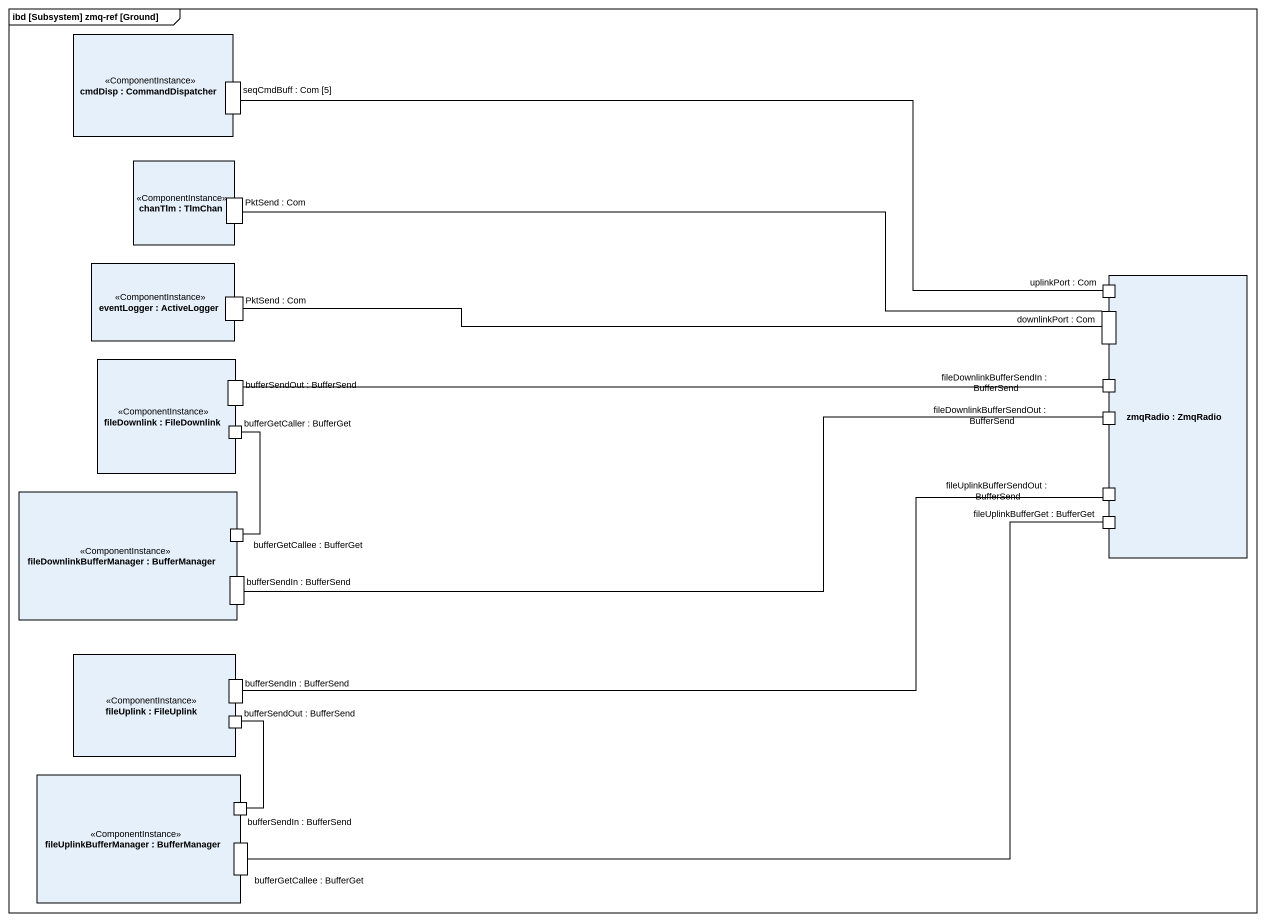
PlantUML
@startuml
mainframe ibd [Subsystem] zmq-ref [Ground]
rectangle "cmdDisp : CommandDispatcher" as cmdDisp <<ComponentInstance>> {
  port "seqCmdBuff : Com [5]" as seqCmdBuff_Com_5
}
rectangle "chanTlm : TlmChan" as chanTlm <<ComponentInstance>> {
  port "PktSend : Com" as PktSend_Com
}
rectangle "eventLogger : ActiveLogger" as eventLogger <<ComponentInstance>> {
  port "PktSend : Com" as PktSend_Com_2
}
rectangle "zmqRadio : ZmqRadio" as zmqRadio {
  port "downlinkPort : Com" as downlinkPort_Com
  port "uplinkPort : Com" as uplinkPort_Com
  port "fileDownlinkBufferSendIn : BufferSend" as fileDownlinkBufferSendIn
  port "fileDownlinkBufferSendOut : BufferSend" as fileDownlinkBufferSendOut
  port "fileUplinkBufferSendOut : BufferSend" as fileUplinkBufferSendOut
  port "fileUplinkBufferGet : BufferGet" as fileUplinkBufferGet
}
rectangle "fileDownlink : FileDownlink" as fileDownlink <<ComponentInstance>> {
  port "bufferSendOut : BufferSend" as bufferSendOut_BufferSend
  port "bufferGetCaller : BufferGet" as bufferGetCaller_BufferGet
}
rectangle "fileDownlinkBufferManager : BufferManager" as fileDownlinkBufferManager <<ComponentInstance>> {
  port "bufferGetCallee : BufferGet" as bufferGetCallee_BufferGet
  port "bufferSendIn : BufferSend" as bufferSendIn_BufferSend
}
rectangle "fileUplink : FileUplink" as fileUplink <<ComponentInstance>> {
  port "bufferSendIn : BufferSend" as bufferSendIn_BufferSend_2
  port "bufferSendOut : BufferSend" as bufferSendOut_BufferSend_2
}
rectangle "fileUplinkBufferManager : BufferManager" as fileUplinkBufferManager <<ComponentInstance>> {
  port "bufferSendIn : BufferSend" as bufferSendIn_BufferSend_3
  port "bufferGetCallee : BufferGet" as bufferGetCallee_BufferGet_2
}
downlinkPort_Com -left- PktSend_Com
downlinkPort_Com -left- PktSend_Com_2
uplinkPort_Com -left- seqCmdBuff_Com_5
fileDownlinkBufferSendIn -left- bufferSendOut_BufferSend
bufferGetCaller_BufferGet -- bufferGetCallee_BufferGet
fileDownlinkBufferSendOut -left- bufferSendIn_BufferSend
fileUplinkBufferSendOut -left- bufferSendIn_BufferSend_2
fileUplinkBufferGet -left- bufferGetCallee_BufferGet_2
bufferSendOut_BufferSend_2 -- bufferSendIn_BufferSend_3
@enduml
